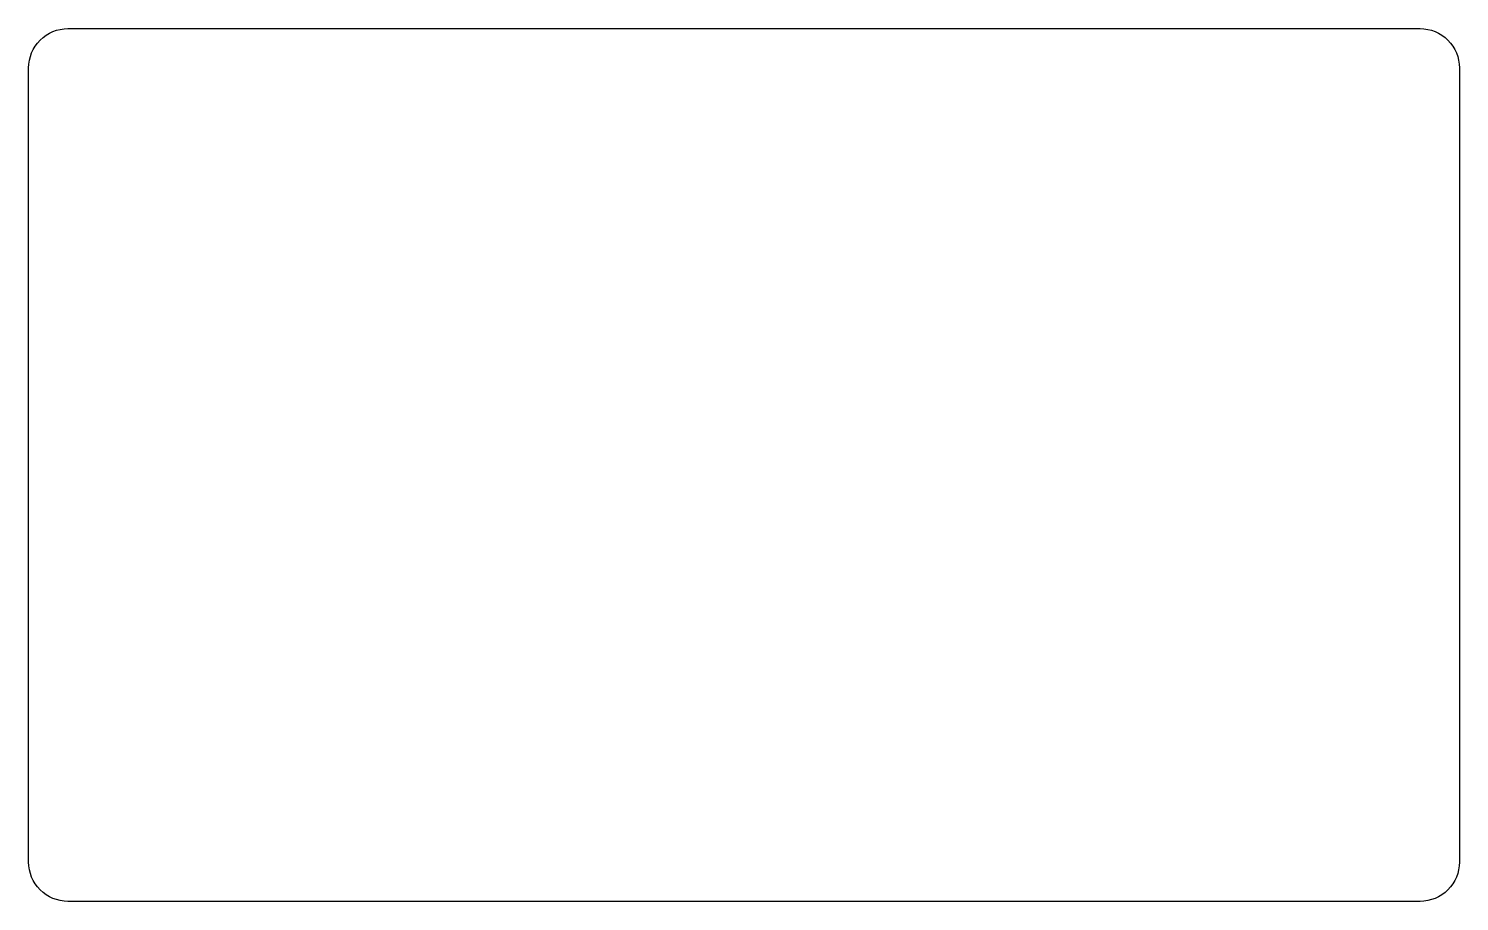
# Model space of a CAD drawing. Header units: inches. Extents: x -1.07 to 0.75, y -1.19 to -0.08.
import ezdxf

# ---------------------------------------------------------------- set-up
doc = ezdxf.new("R2010")
doc.units = ezdxf.units.IN
doc.layers.get('0').update_dxf_attribs({"linetype": 'CONTINUOUS'})

msp = doc.modelspace()

# ---------------------------------------------------------------- linework, layer by layer
msp.add_lwpolyline([(-1.0192, -0.0829), (0.7008, -0.0829, -0.414214), (0.7508, -0.1329), (0.7508, -1.1429, -0.414214), (0.7008, -1.1929), (-1.0192, -1.1929, -0.414214), (-1.0692, -1.1429), (-1.0692, -0.1329, -0.414214)], format="xyb", close=True)

doc.saveas('drawing.dxf')
